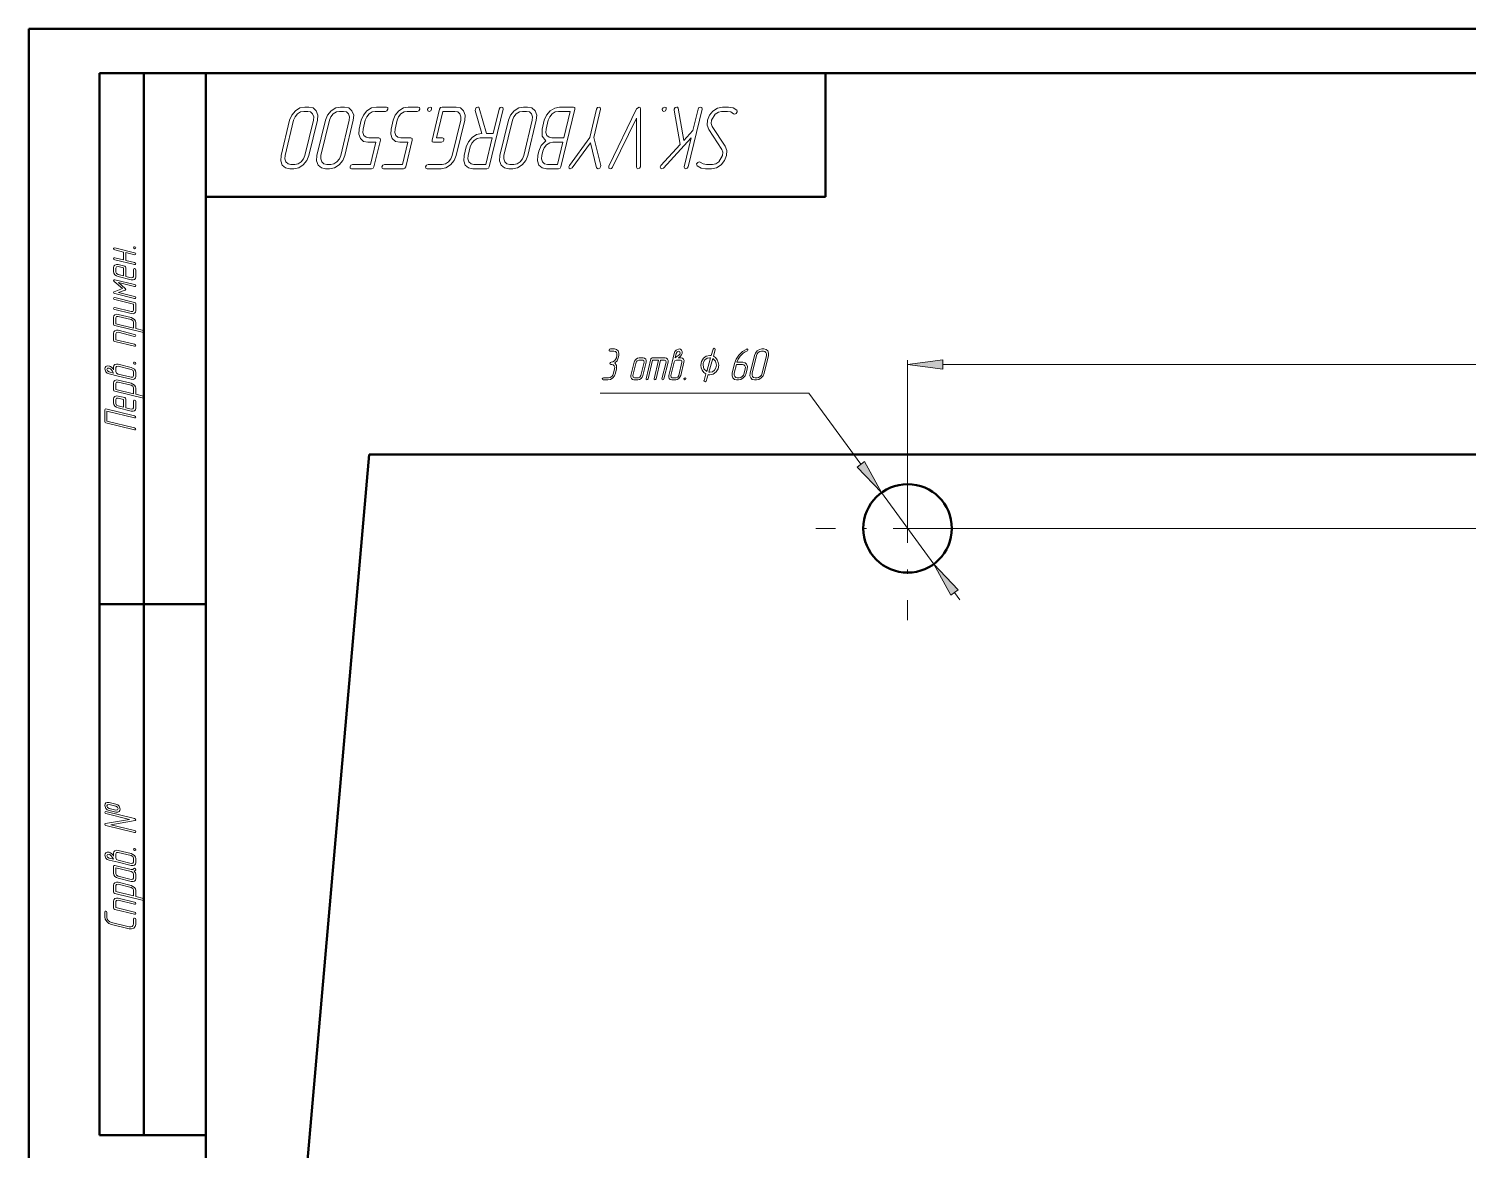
# Model space of a CAD drawing. Extents: x 0 to 420, y 0 to 297.
# Drawn here: x 0 to 162.6, y 170.3 to 297 of the extents above; entities that cross this region are included whole.
import ezdxf

# ---------------------------------------------------------------- set-up
doc = ezdxf.new("R2010")
doc.units = 0
doc.linetypes.add('DASHDOT', pattern=[18.5, 12, -3, 0.5, -3])

msp = doc.modelspace()

# ---------------------------------------------------------------- linework, layer by layer
at = {"color": 7, "lineweight": 50}
for p, q in [((0, 297), (0, 0)), ((420, 297), (0, 297)), ((20, 297), (0, 297)), ((8, 292), (8, 172)), ((8, 292), (20, 292)), ((13, 292), (13, 172)), ((415, 292), (20, 292)), ((20, 292), (20, 5)), ((90, 292), (90, 278)), ((90, 278), (20, 278)), ((31.282974, 166.96759), (38.450058, 248.887726)), ((38.450058, 248.887726), (316.782593, 248.887726)), ((8, 232), (20, 232)), ((8, 172), (20, 172))]:
    msp.add_line(p, q, dxfattribs=at)
at = {"color": 7, "lineweight": 13}
for p, q in [((99.282982, 250.925217), (99.282982, 259.564117)), ((103.248764, 259.064117), (251.983871, 259.064117)), ((88.110291, 255.825745), (64.536606, 255.825745)), ((88.110291, 255.825745), (93.989052, 247.790375)), ((96.330688, 244.589722), (102.235283, 236.519058)), ((109.653809, 240.554398), (332.978241, 240.554398)), ((104.576912, 233.318405), (105.187576, 232.483719))]:
    msp.add_line(p, q, dxfattribs=at)
at = {"color": 7, "linetype": 'DASHDOT', "lineweight": 13}
for p, q in [((99.282982, 250.925217), (99.282982, 230.183563)), ((109.653809, 240.554398), (88.912155, 240.554398))]:
    msp.add_line(p, q, dxfattribs=at)
at = {"color": 7, "lineweight": 13}
for points in [[(29.468422, 286.668121), (28.501316, 282.666687), (28.464474, 282.093567), (28.639473, 281.602356), (29.007896, 281.274872), (29.496052, 281.162292), (29.947369, 281.162292), (30.5, 281.285095), (31.015789, 281.612579), (31.421051, 282.103821), (31.651318, 282.666687), (32.61842, 286.668121), (32.664474, 287.241241), (32.471054, 287.722229), (32.121052, 288.059937), (31.632896, 288.162292), (31.18158, 288.162292), (30.638157, 288.059937), (30.113159, 287.722229), (29.707893, 287.241241)], [(33.511845, 286.668121), (32.544739, 282.666687), (32.507896, 282.093567), (32.682896, 281.602356), (33.051319, 281.274872), (33.539474, 281.162292), (33.990791, 281.162292), (34.543423, 281.285095), (35.059212, 281.612579), (35.464474, 282.103821), (35.69474, 282.666687), (36.661842, 286.668152), (36.707897, 287.241241), (36.514477, 287.722229), (36.164474, 288.059937), (35.676319, 288.162292), (35.225002, 288.162292), (34.68158, 288.059937), (34.156582, 287.722229), (33.751316, 287.241241)], [(37.564476, 286.668152), (37.325001, 285.665222), (37.288158, 285.092102), (37.463158, 284.611115), (37.822369, 284.28363), (38.301315, 284.171051), (39.203949, 284.171051), (38.605263, 281.663757), (36.588158, 281.663757), (36.394737, 281.581879), (36.293423, 281.418152), (36.321053, 281.244171), (36.468422, 281.162292), (38.71579, 281.162292), (38.900002, 281.233917), (38.992107, 281.418152), (39.719738, 284.416687), (39.710526, 284.611115), (39.56316, 284.672516), (38.430264, 284.672516), (38.107895, 284.744171), (37.859211, 284.959076), (37.748684, 285.28656), (37.776318, 285.665222), (38.015789, 286.668152), (38.172371, 287.057037), (38.439476, 287.374268), (38.789474, 287.599426), (39.148685, 287.660828), (40.281578, 287.660828), (40.46579, 287.742706), (40.567104, 287.916687), (40.548683, 288.090637), (40.401318, 288.162292), (39.268421, 288.162292), (38.734211, 288.059937), (38.209209, 287.722229), (37.803947, 287.241241)], [(41.165791, 286.668152), (40.926315, 285.665222), (40.889473, 285.092102), (41.064472, 284.611115), (41.423683, 284.28363), (41.90263, 284.171051), (42.805264, 284.171051), (42.206577, 281.663757), (40.189472, 281.663757), (39.996052, 281.581879), (39.894737, 281.418152), (39.922367, 281.244171), (40.069736, 281.162292), (42.317104, 281.162292), (42.501316, 281.233917), (42.593422, 281.418152), (43.321053, 284.416687), (43.31184, 284.611115), (43.164474, 284.672516), (42.031578, 284.672516), (41.709209, 284.744171), (41.460526, 284.959076), (41.349998, 285.28656), (41.377632, 285.665222), (41.617104, 286.668152), (41.773682, 287.057037), (42.040791, 287.374268), (42.390789, 287.599426), (42.75, 287.660828), (43.882893, 287.660828), (44.067104, 287.742706), (44.168419, 287.916687), (44.149998, 288.090637), (44.002632, 288.162292), (42.869736, 288.162292), (42.335526, 288.059937), (41.810524, 287.722229), (41.405262, 287.241241)], [(46.406578, 287.916687), (45.559212, 284.416687), (45.577633, 284.232452), (45.724998, 284.171051), (46.61842, 284.171051), (46.811844, 284.25293), (46.903946, 284.416687), (46.894737, 284.600891), (46.747368, 284.672516), (46.075001, 284.672516), (46.793423, 287.660828), (48.147369, 287.660828), (48.469738, 287.599426), (48.700001, 287.374268), (48.828949, 287.057037), (48.801315, 286.668152), (47.834209, 282.666687), (47.686844, 282.288025), (47.410526, 281.960541), (47.069736, 281.745636), (46.701317, 281.663757), (45.126316, 281.663757), (44.932896, 281.581879), (44.831581, 281.418152), (44.859211, 281.244171), (45.00658, 281.162292), (46.581581, 281.162292), (47.134212, 281.285095), (47.650002, 281.612579), (48.055264, 282.103821), (48.285526, 282.666687), (49.252632, 286.668152), (49.298683, 287.241241), (49.105263, 287.722229), (48.755264, 288.059937), (48.267105, 288.162292), (46.692104, 288.162292), (46.507896, 288.100891)], [(45.227631, 287.660828), (45.411842, 287.742706), (45.513157, 287.916687), (45.494736, 288.090637), (45.34737, 288.162292), (45.153946, 288.080414), (45.061844, 287.916687), (45.080265, 287.732452)], [(51.186844, 285.163757), (51.131577, 285.163757), (50.588158, 285.051178), (50.072369, 284.723694), (49.657894, 284.242706), (49.418419, 283.669586), (49.178947, 282.666687), (49.142105, 282.093567), (49.317104, 281.602356), (49.685524, 281.274872), (50.173683, 281.162292), (51.748684, 281.162292), (51.932896, 281.233917), (52.025002, 281.418152), (53.599998, 287.916687), (53.572369, 288.100891), (53.434212, 288.162292), (53.25, 288.100891), (53.148682, 287.916687), (52.476318, 285.163757), (51.702629, 285.163757), (50.892105, 288.03949), (50.836842, 288.141815), (50.735527, 288.162292), (50.560524, 288.090637), (50.450001, 287.916687), (50.440788, 287.78363)], [(54.189476, 286.668152), (53.222366, 282.666687), (53.185524, 282.093567), (53.360527, 281.602356), (53.728947, 281.274872), (54.217106, 281.162292), (54.668419, 281.162292), (55.221054, 281.285095), (55.736839, 281.612579), (56.142105, 282.103821), (56.372368, 282.666687), (57.339474, 286.668152), (57.385529, 287.241241), (57.192104, 287.722229), (56.842106, 288.059937), (56.353947, 288.162292), (55.902634, 288.162292), (55.359211, 288.059937), (54.834209, 287.722229), (54.428947, 287.241241)], [(61.521049, 288.162292), (59.946053, 288.162292), (59.430264, 288.049713), (58.905262, 287.712006), (58.472366, 287.231018), (58.232895, 286.668152), (57.99342, 285.665222), (58.002632, 284.877197), (58.398682, 284.334808), (57.901314, 283.812866), (57.615791, 283.168152), (57.496052, 282.666687), (57.459209, 282.083344), (57.634209, 281.602356), (58.002632, 281.274872), (58.481579, 281.162292), (59.835526, 281.162292), (60.019737, 281.233917), (60.111839, 281.418152), (61.686844, 287.916687), (61.677631, 288.100891)], [(63.832893, 284.733917), (64.606575, 287.916687), (64.569733, 288.100891), (64.43158, 288.162292), (64.256577, 288.100891), (64.155258, 287.916687), (63.381577, 284.733917), (61.069733, 281.540955), (61.00526, 281.407898), (61.032894, 281.233917), (61.18026, 281.162292), (61.401314, 281.295319), (63.455261, 284.130127), (64.155258, 281.295319), (64.311844, 281.162292), (64.505264, 281.233917), (64.606575, 281.407898), (64.615791, 281.540955)], [(65.536842, 281.489777), (65.518417, 281.418152), (65.546051, 281.244171), (65.684212, 281.172516), (65.831581, 281.223694), (65.942108, 281.35675), (68.640785, 286.913757), (68.65921, 281.35675), (68.71447, 281.223694), (68.824997, 281.172516), (69.009209, 281.244171), (69.110527, 281.418152), (69.119736, 281.489777), (69.101311, 287.937134), (69.064468, 288.111115), (68.944733, 288.162292), (68.668419, 287.937134)], [(75.023682, 285.491241), (74.010529, 284.375732), (73.356575, 288.019012), (73.301315, 288.131592), (73.199997, 288.162292), (73.025002, 288.090668), (72.914474, 287.92691), (72.905258, 287.875732), (72.905258, 287.804108), (73.596054, 283.925446), (71.422371, 281.561401), (71.330261, 281.418152), (71.376312, 281.233917), (71.514473, 281.162292), (71.707893, 281.264618), (74.821053, 284.662292), (74.038155, 281.418152), (74.074997, 281.233917), (74.213158, 281.162292), (74.388153, 281.233917), (74.489471, 281.418152), (76.064468, 287.916687), (76.036842, 288.100891), (75.898682, 288.162292), (75.71447, 288.100891), (75.613159, 287.916687)], [(71.735527, 287.660828), (71.919739, 287.742706), (72.021049, 287.916687), (72.002632, 288.090668), (71.855263, 288.162292), (71.661842, 288.080414), (71.569733, 287.916687), (71.588158, 287.732452)], [(75.511841, 281.520477), (75.944733, 281.254395), (76.451317, 281.162292), (77.114471, 281.162292), (77.694733, 281.285095), (78.210526, 281.633057), (78.606575, 282.114044), (78.827629, 282.666687), (78.87368, 283.229553), (78.689468, 283.720764), (77.206573, 285.951752), (77.096054, 286.28949), (77.12368, 286.657898), (77.547363, 287.364044), (77.906578, 287.589203), (78.265785, 287.660828), (78.919731, 287.660828), (79.30658, 287.599426), (79.628944, 287.394745), (79.74868, 287.353821), (79.923683, 287.435669), (80.03421, 287.60965), (80.03421, 287.722229), (79.978943, 287.804108), (79.564468, 288.080414), (79.039474, 288.162292), (78.385521, 288.162292), (77.814468, 288.049713), (77.289474, 287.701752), (76.902626, 287.231018), (76.672363, 286.668152), (76.635521, 286.105286), (76.810524, 285.603821), (78.28421, 283.372833), (78.403946, 283.045319), (78.376312, 282.666687), (77.952629, 281.960541), (77.621048, 281.745636), (77.234207, 281.663757), (76.571053, 281.663757), (76.184212, 281.735382), (75.861839, 281.940063), (75.742104, 281.981018), (75.567101, 281.899139), (75.447365, 281.725159), (75.456573, 281.602356)], [(29.919739, 286.668121), (30.085526, 287.067261), (30.352631, 287.374268), (30.702633, 287.599426), (31.061844, 287.660828), (31.513157, 287.660828), (31.835526, 287.599426), (32.065788, 287.374268), (32.194736, 287.057037), (32.167107, 286.668121), (31.200001, 282.666687), (31.052631, 282.288025), (30.776318, 281.960541), (30.435528, 281.745636), (30.067104, 281.663757), (29.615791, 281.663757), (29.293423, 281.745636), (29.053947, 281.960541), (28.934212, 282.288025), (28.952633, 282.666687)], [(33.963161, 286.668121), (34.128948, 287.067261), (34.396053, 287.374268), (34.746056, 287.599426), (35.105267, 287.660828), (35.55658, 287.660828), (35.878948, 287.599426), (36.109211, 287.374268), (36.238159, 287.057037), (36.210529, 286.668121), (35.243423, 282.666687), (35.096054, 282.288025), (34.81974, 281.960541), (34.478951, 281.745636), (34.110527, 281.663757), (33.659214, 281.663757), (33.336845, 281.745636), (33.09737, 281.960541), (32.977634, 282.288025), (32.996056, 282.666687)], [(54.640789, 286.668152), (54.80658, 287.067261), (55.073685, 287.374268), (55.423683, 287.599426), (55.782894, 287.660828), (56.234211, 287.660828), (56.55658, 287.599426), (56.786842, 287.374268), (56.915787, 287.057037), (56.888157, 286.668152), (55.921051, 282.666687), (55.773682, 282.288025), (55.497368, 281.960541), (55.156578, 281.745636), (54.788158, 281.663757), (54.336842, 281.663757), (54.014473, 281.745636), (53.775002, 281.960541), (53.655262, 282.288025), (53.673683, 282.666687)], [(61.171051, 287.660828), (60.452629, 284.672516), (59.107895, 284.672516), (58.785526, 284.744171), (58.536842, 284.959076), (58.417107, 285.28656), (58.444736, 285.665222), (58.684212, 286.668152), (58.849998, 287.067261), (59.117104, 287.374268), (59.467102, 287.599426), (59.826317, 287.660828)], [(52.356579, 284.662292), (51.638157, 281.663757), (50.293419, 281.663757), (49.971054, 281.745636), (49.731579, 281.960541), (49.611843, 282.288025), (49.630264, 282.666687), (49.869736, 283.669586), (50.035526, 284.058502), (50.311844, 284.375732), (50.652634, 284.590637), (51.011841, 284.662292)], [(60.323685, 284.171051), (59.724998, 281.663757), (58.601315, 281.663757), (58.278946, 281.745636), (58.039474, 281.960541), (57.928947, 282.288025), (57.947369, 282.666687), (58.067104, 283.168152), (58.232895, 283.557037), (58.5, 283.874268), (58.849998, 284.099426), (59.199997, 284.171051)], [(10.704678, 271.779266), (10.704678, 270.881256), (9.706871, 271.120728), (9.614765, 271.106903), (9.584064, 271.037842), (9.619883, 270.950317), (9.706871, 270.895081), (11.958333, 270.351654), (12.050438, 270.365448), (12.08114, 270.43454), (12.050438, 270.526642), (11.958333, 270.577301), (10.955409, 270.821381), (10.955409, 271.719421), (11.958333, 271.475342), (12.050438, 271.489136), (12.08114, 271.558228), (12.050438, 271.65033), (11.958333, 271.700989), (9.706871, 272.244415), (9.614765, 272.230591), (9.584064, 272.161499), (9.619883, 272.078613), (9.706871, 272.018738)], [(11.830409, 272.295074), (11.871345, 272.202972), (11.958333, 272.152313), (12.045321, 272.161499), (12.08114, 272.235199), (12.040204, 272.331909), (11.958333, 272.37796), (11.866227, 272.368744)], [(10.955409, 269.020721), (10.955409, 270.029266), (10.924707, 270.121399), (10.832602, 270.172028), (10.080409, 270.356262), (9.891081, 270.365448), (9.727339, 270.305603), (9.619883, 270.185852), (9.584064, 270.024658), (9.584064, 269.573364), (9.619883, 269.384552), (9.732455, 269.21875), (9.896198, 269.080597), (10.080409, 269.006897), (11.579678, 268.643097), (11.77924, 268.629272), (11.937865, 268.689148), (12.050438, 268.804291), (12.08114, 268.970062), (12.08114, 269.757568), (12.040204, 269.854279), (11.958333, 269.90033), (11.866227, 269.891113), (11.830409, 269.817444), (11.830409, 269.029938), (11.758771, 268.891785), (11.579678, 268.868744)], [(10.704678, 269.080597), (10.080409, 269.232574), (9.906432, 269.338501), (9.834795, 269.513489), (9.834795, 269.964813), (9.906432, 270.107574), (10.080409, 270.130585), (10.704678, 269.978607)], [(11.958333, 268.104279), (9.706871, 268.647705), (9.614765, 268.633881), (9.578947, 268.569397), (9.635233, 268.458893), (10.602339, 267.643738), (9.635233, 267.29837), (9.594297, 267.261505), (9.578947, 267.220062), (9.619883, 267.12796), (9.706871, 267.072693), (11.958333, 266.529266), (12.050438, 266.543091), (12.08114, 266.612183), (12.050438, 266.704285), (11.958333, 266.754944), (10.121345, 267.20166), (10.90424, 267.477966), (10.975877, 267.556244), (10.90424, 267.666779), (10.121345, 268.325317), (11.958333, 267.878632), (12.050438, 267.892426), (12.08114, 267.961517), (12.050438, 268.053619)], [(11.958333, 266.077972), (9.706871, 266.621368), (9.614765, 266.607574), (9.584064, 266.538483), (9.619883, 266.455597), (9.706871, 266.395721), (11.830409, 265.884552), (11.830409, 265.207581), (11.758772, 265.069397), (11.579678, 265.046387), (9.706871, 265.497711), (9.614765, 265.483887), (9.584064, 265.414795), (9.619883, 265.327301), (9.706871, 265.272034), (11.579678, 264.82074), (11.77924, 264.806915), (11.937865, 264.866791), (12.050438, 264.981903), (12.08114, 265.147705), (12.08114, 265.935211), (12.050438, 266.027313)], [(12.08114, 263.125977), (12.08114, 263.802948), (12.050438, 263.982574), (11.937865, 264.157562), (11.579678, 264.369415), (10.080409, 264.733215), (9.891082, 264.742432), (9.727339, 264.682556), (9.619883, 264.562836), (9.584064, 264.40625), (9.584064, 263.614136), (9.614765, 263.522034), (9.706871, 263.471375), (12.956141, 262.688477), (13.048245, 262.702301), (13.078947, 262.771393), (13.048245, 262.854279), (12.956141, 262.914154)], [(11.835526, 263.185852), (9.834795, 263.669403), (9.834795, 264.346375), (9.906432, 264.484528), (10.080409, 264.507568), (11.579678, 264.143738), (11.758772, 264.033234), (11.835526, 263.862823)], [(11.958333, 262.476654), (10.080409, 262.932556), (9.891082, 262.941772), (9.727339, 262.881897), (9.619883, 262.762177), (9.584064, 262.600983), (9.584064, 261.813477), (9.614765, 261.721375), (9.706871, 261.670715), (11.958333, 261.127289), (12.050438, 261.141113), (12.081141, 261.210205), (12.050438, 261.302307), (11.958333, 261.352966), (9.834795, 261.868744), (9.834795, 262.541107), (9.906432, 262.683868), (10.080409, 262.706909), (11.958333, 262.250977), (12.050438, 262.264801), (12.081141, 262.333893), (12.050438, 262.425995)], [(66.208313, 259.239471), (66.456993, 259.500427), (66.599762, 259.822815), (66.65963, 260.073547), (66.678055, 260.360107), (66.595154, 260.605713), (66.41555, 260.76944), (66.166862, 260.825745), (65.715546, 260.825745), (65.623444, 260.78479), (65.577393, 260.697815), (65.581993, 260.610809), (65.655685, 260.575012), (66.106995, 260.575012), (66.272789, 260.534058), (66.387924, 260.426605), (66.447784, 260.262878), (66.438583, 260.073547), (66.378708, 259.822815), (66.295807, 259.628357), (66.157654, 259.469727), (65.987259, 259.357178), (65.807663, 259.326477), (65.715546, 259.285522), (65.660294, 259.198547), (65.674103, 259.111542), (65.747787, 259.075745), (65.858307, 259.075745), (66.024101, 259.03479), (66.143845, 258.927338), (66.199097, 258.763611), (66.185287, 258.57428), (66.065552, 258.072815), (65.987259, 257.878357), (65.853714, 257.719727), (65.678711, 257.607178), (65.494499, 257.576477), (64.932663, 257.576477), (64.840546, 257.535522), (64.789886, 257.448547), (64.799103, 257.361542), (64.872787, 257.325745), (65.434631, 257.325745), (65.706345, 257.376892), (65.968842, 257.545776), (66.171471, 257.786255), (66.291214, 258.072815), (66.410942, 258.57428), (66.401733, 258.968262)], [(73.378708, 259.822815), (73.507652, 259.914917), (73.632004, 260.012146), (73.751732, 260.175873), (73.779373, 260.237274), (73.806999, 260.32428), (73.820816, 260.534058), (73.75634, 260.697815), (73.636612, 260.789917), (73.475426, 260.820618), (73.139236, 260.697815), (72.991867, 260.534058), (72.908966, 260.32428), (72.669495, 259.326477), (72.305687, 257.827209), (72.29187, 257.632751), (72.356346, 257.474121), (72.471466, 257.361542), (72.63726, 257.325745), (73.083977, 257.325745), (73.268181, 257.361542), (73.443176, 257.474121), (73.655022, 257.827209), (74.018845, 259.326477), (74.028046, 259.515808), (73.968185, 259.679535), (73.848442, 259.786987), (73.687256, 259.822815)], [(73.014893, 259.822815), (73.134636, 260.32428), (73.245163, 260.508484), (73.41555, 260.575012), (73.56292, 260.508484), (73.581345, 260.32428), (73.539902, 260.237274), (73.489243, 260.170776), (73.452393, 260.140076), (73.217522, 259.955841)], [(76.501083, 258.016541), (76.28463, 257.274567), (76.280022, 257.223389), (76.316864, 257.131287), (76.408966, 257.095459), (76.528709, 257.197815), (76.745163, 257.929535), (76.828049, 257.909058), (76.933975, 257.909058), (77.316208, 257.990936), (77.643181, 258.236542), (77.868835, 258.58963), (77.947128, 259.004089), (77.901077, 259.300873), (77.785942, 259.60791), (77.574097, 259.853516), (77.343842, 260.007019), (77.551079, 260.738739), (77.560287, 260.78479), (77.523453, 260.882019), (77.431335, 260.91272), (77.316208, 260.815491), (77.099762, 260.088898), (76.989243, 260.099121), (76.933975, 260.099121), (76.537918, 260.017242), (76.210953, 259.766541), (75.989891, 259.408325), (75.920807, 259.004089), (75.962265, 258.697083), (76.077393, 258.415649), (76.261597, 258.180267)], [(79.743851, 259.188293), (79.472137, 258.072815), (79.449112, 257.786255), (79.545822, 257.545776), (79.720825, 257.376892), (79.964905, 257.325745), (80.190567, 257.325745), (80.462273, 257.376892), (80.724777, 257.545776), (80.927399, 257.786255), (81.047142, 258.072815), (81.16687, 258.57428), (81.185295, 258.86084), (81.097801, 259.106445), (80.918198, 259.270172), (80.674118, 259.326477), (80.006348, 259.326477), (80.149109, 259.669312), (80.370171, 260.007019), (80.720169, 260.349854), (80.918198, 260.48291), (81.125427, 260.580109), (81.199112, 260.631287), (81.231346, 260.697815), (81.217529, 260.78479), (81.153061, 260.825745), (81.10701, 260.815491), (80.623459, 260.544312), (80.208984, 260.140076), (79.918846, 259.684662)], [(83.068848, 258.072815), (83.552399, 260.073547), (83.570824, 260.360107), (83.483322, 260.605713), (83.299118, 260.76944), (83.055038, 260.825745), (82.829376, 260.825745), (82.553062, 260.764343), (82.295166, 260.600586), (82.092529, 260.35498), (81.977402, 260.073547), (81.493851, 258.072815), (81.470818, 257.786255), (81.567528, 257.545776), (81.742538, 257.376892), (81.986618, 257.325745), (82.212273, 257.325745), (82.483978, 257.376892), (82.746483, 257.545776), (82.949112, 257.786255)], [(82.843193, 258.072815), (82.7603, 257.87326), (82.62674, 257.719727), (82.451744, 257.607178), (82.272141, 257.576477), (82.046478, 257.576477), (81.8853, 257.607178), (81.770164, 257.719727), (81.705688, 257.878357), (81.719505, 258.072815), (82.203056, 260.073547), (82.276749, 260.262878), (82.414902, 260.426605), (82.585297, 260.534058), (82.769501, 260.575012), (82.995163, 260.575012), (83.156342, 260.534058), (83.276085, 260.426605), (83.335953, 260.262878), (83.326744, 260.073547)], [(9.584064, 258.470062), (9.491959, 258.598999), (9.394737, 258.723358), (9.230994, 258.843079), (9.16959, 258.870728), (9.082603, 258.898346), (8.872807, 258.91217), (8.709064, 258.847687), (8.616959, 258.727966), (8.586257, 258.566772), (8.709064, 258.230591), (8.872807, 258.083221), (9.082603, 258.000336), (10.080409, 257.760864), (11.579679, 257.397034), (11.774122, 257.383209), (11.932749, 257.447693), (12.045321, 257.562836), (12.081141, 257.728607), (12.081141, 258.175323), (12.045321, 258.359528), (11.932749, 258.534546), (11.579679, 258.746368), (10.080409, 259.110199), (9.891082, 259.119415), (9.727339, 259.05954), (9.619883, 258.939789), (9.584064, 258.778625)], [(9.584064, 258.106262), (9.082603, 258.225983), (8.898392, 258.336517), (8.831871, 258.506897), (8.898392, 258.654266), (9.082603, 258.672699), (9.16959, 258.631256), (9.236111, 258.580597), (9.266813, 258.543762), (9.451023, 258.308868)], [(11.579679, 258.520721), (11.758772, 258.414795), (11.830409, 258.235199), (11.830409, 257.788483), (11.758772, 257.645721), (11.579679, 257.622711), (10.080409, 257.986511), (9.906433, 258.092438), (9.834795, 258.272034), (9.834795, 258.71875), (9.906433, 258.861511), (10.080409, 258.884552)], [(11.830409, 259.248352), (11.871345, 259.15625), (11.958333, 259.105591), (12.045321, 259.114807), (12.081141, 259.188477), (12.040204, 259.285187), (11.958333, 259.331238), (11.866228, 259.322052)], [(69.38134, 257.827209), (69.745163, 259.326477), (69.754364, 259.515808), (69.694504, 259.679535), (69.57476, 259.786987), (69.413574, 259.822815), (68.962265, 259.822815), (68.773453, 259.786987), (68.607658, 259.674408), (68.469505, 259.510681), (68.395813, 259.326477), (68.032005, 257.827209), (68.018188, 257.627625), (68.078056, 257.468994), (68.193192, 257.356445), (68.358978, 257.325745), (68.810295, 257.325745), (68.989899, 257.356445), (69.164902, 257.468994), (69.298454, 257.627625)], [(69.155685, 257.827209), (69.049767, 257.648102), (68.870163, 257.576477), (68.418846, 257.576477), (68.280685, 257.648102), (68.25766, 257.827209), (68.621475, 259.326477), (68.727402, 259.500427), (68.902397, 259.572083), (69.353714, 259.572083), (69.496475, 259.500427), (69.519501, 259.326477)], [(71.154373, 259.572083), (70.63858, 257.448547), (70.652397, 257.356445), (70.726089, 257.325745), (70.813583, 257.356445), (70.864243, 257.448547), (71.380028, 259.572083), (71.831345, 259.572083), (71.969505, 259.500427), (71.992523, 259.326477), (71.536613, 257.448547), (71.555023, 257.356445), (71.624107, 257.325745), (71.711609, 257.356445), (71.762268, 257.448547), (72.218185, 259.326477), (72.227402, 259.515808), (72.172134, 259.679535), (72.052399, 259.786987), (71.89122, 259.822815), (70.426743, 259.822815), (70.334641, 259.792114), (70.283981, 259.700012), (69.740555, 257.448547), (69.754379, 257.356445), (69.823448, 257.325745), (69.915558, 257.356445), (69.966209, 257.448547), (70.48201, 259.572083)], [(73.429367, 257.827209), (73.323448, 257.648102), (73.143845, 257.576477), (72.697136, 257.576477), (72.554367, 257.648102), (72.531342, 257.827209), (72.895157, 259.326477), (73.001083, 259.500427), (73.180687, 259.572083), (73.627396, 259.572083), (73.770157, 259.500427), (73.793182, 259.326477)], [(76.583977, 258.277496), (76.275421, 258.579407), (76.169495, 259.004089), (76.169495, 259.070618), (76.18792, 259.172974), (76.229362, 259.32135), (76.395157, 259.59256), (76.639236, 259.766541), (76.933975, 259.827942), (77.026077, 259.822815)], [(77.270157, 259.75116), (77.574097, 259.428802), (77.689232, 259.004089), (77.633972, 258.686829), (77.468185, 258.420776), (77.224106, 258.241669), (76.933975, 258.185394), (76.814232, 258.190491)], [(79.941879, 259.075745), (80.614243, 259.075745), (80.780029, 259.03479), (80.899773, 258.927338), (80.955032, 258.763611), (80.941216, 258.57428), (80.821487, 258.072815), (80.738586, 257.878357), (80.605034, 257.719727), (80.434647, 257.607178), (80.250427, 257.576477), (80.024773, 257.576477), (79.863586, 257.607178), (79.748459, 257.719727), (79.683983, 257.878357), (79.6978, 258.072815)], [(103.248764, 259.586243), (99.282982, 259.064117), (103.248764, 258.542023)], [(12.081141, 255.702301), (12.081141, 256.379272), (12.050439, 256.558868), (11.937865, 256.733887), (11.579679, 256.94574), (10.080409, 257.30954), (9.891082, 257.318756), (9.727339, 257.258881), (9.619883, 257.13916), (9.584064, 256.982574), (9.584064, 256.19046), (9.614766, 256.098358), (9.706871, 256.047699), (12.956141, 255.264801), (13.048245, 255.278625), (13.078947, 255.347702), (13.048245, 255.430588), (12.956141, 255.490463)], [(11.835526, 255.762177), (9.834795, 256.245728), (9.834795, 256.922699), (9.906433, 257.060852), (10.080409, 257.083893), (11.579679, 256.720062), (11.758772, 256.609528), (11.835526, 256.439148)], [(74.157005, 257.576477), (74.064896, 257.535522), (74.014236, 257.448547), (74.023453, 257.361542), (74.09713, 257.325745), (74.19384, 257.366669), (74.239891, 257.448547), (74.230682, 257.540649)], [(10.955409, 254.173355), (10.955409, 255.181915), (10.924707, 255.274017), (10.832603, 255.324677), (10.080409, 255.508881), (9.891082, 255.518097), (9.727339, 255.458221), (9.619883, 255.338486), (9.584064, 255.177307), (9.584064, 254.725983), (9.619883, 254.53717), (9.732456, 254.371384), (9.896198, 254.233231), (10.080409, 254.159546), (11.579679, 253.795731), (11.77924, 253.781906), (11.937865, 253.841782), (12.050439, 253.956909), (12.081141, 254.122696), (12.081141, 254.910202), (12.040205, 255.006912), (11.958333, 255.052963), (11.866228, 255.043747), (11.830409, 254.970062), (11.830409, 254.182571), (11.758772, 254.044403), (11.579679, 254.021378)], [(11.958333, 253.256912), (8.709064, 254.044403), (8.616959, 254.035202), (8.581141, 253.961517), (8.581141, 252.607559), (8.616959, 252.515457), (8.709064, 252.469406), (11.958334, 251.681915), (12.050439, 251.695724), (12.081141, 251.764801), (12.050439, 251.856903), (11.958333, 251.907562), (8.831871, 252.662827), (8.831871, 253.786514), (11.958333, 253.03125), (12.050439, 253.049667), (12.081141, 253.118744), (12.050439, 253.206253)], [(10.704679, 254.233231), (10.080409, 254.385193), (9.906433, 254.491119), (9.834795, 254.666122), (9.834795, 255.117432), (9.906433, 255.260193), (10.080409, 255.283218), (10.704679, 255.131256)], [(93.567673, 247.482101), (96.330688, 244.589722), (94.410423, 248.098663)], [(104.998291, 233.626694), (102.235275, 236.519058), (104.15554, 233.010132)], [(11.958333, 207.765793), (8.709064, 208.553299), (8.616959, 208.534882), (8.581141, 208.46579), (8.616959, 208.378296), (8.709064, 208.327637), (11.39035, 207.678299), (8.657894, 207.199341), (8.596491, 207.167114), (8.581141, 207.116455), (8.616959, 207.028961), (8.709064, 206.978302), (11.958333, 206.190796), (12.050438, 206.204605), (12.08114, 206.273697), (12.050438, 206.365799), (11.958333, 206.416458), (9.277046, 207.065796), (12.009502, 207.540131), (12.065789, 207.572372), (12.08114, 207.623032), (12.050438, 207.710526)], [(9.834795, 209.400665), (9.082602, 209.580261), (8.872807, 209.594086), (8.709064, 209.53421), (8.616959, 209.414474), (8.586257, 209.253296), (8.709064, 208.917114), (8.872807, 208.765137), (9.082602, 208.682236), (9.834795, 208.50264), (10.04459, 208.484222), (10.208333, 208.553299), (10.300438, 208.673035), (10.33114, 208.834213), (10.208333, 209.170395), (10.04459, 209.313171)], [(9.834795, 209.175003), (10.024122, 209.059875), (10.080409, 208.894089), (10.019005, 208.751328), (9.834795, 208.728302), (9.082602, 208.907898), (8.898392, 209.018433), (8.831871, 209.19342), (8.898392, 209.336182), (9.082602, 209.354614)], [(9.584064, 203.533554), (9.491959, 203.662506), (9.394736, 203.78685), (9.230993, 203.906586), (9.16959, 203.934219), (9.082602, 203.961853), (8.872807, 203.975662), (8.709064, 203.911194), (8.616959, 203.791458), (8.586257, 203.630264), (8.709064, 203.294083), (8.872807, 203.146713), (9.082603, 203.063828), (10.080409, 202.824341), (11.579679, 202.460526), (11.774122, 202.446716), (11.932749, 202.511185), (12.045321, 202.626328), (12.081141, 202.792114), (12.081141, 203.238815), (12.045321, 203.423035), (11.932749, 203.598038), (11.579679, 203.809875), (10.080409, 204.173691), (9.891082, 204.182907), (9.727339, 204.123032), (9.619883, 204.003296), (9.584064, 203.842117)], [(9.584064, 203.169739), (9.082602, 203.289474), (8.898392, 203.400009), (8.831871, 203.570404), (8.898392, 203.717773), (9.082602, 203.736191), (9.16959, 203.694748), (9.236111, 203.644089), (9.266812, 203.607239), (9.451023, 203.372375)], [(11.579679, 203.584213), (11.758772, 203.478302), (11.830409, 203.298691), (11.830409, 202.851974), (11.758772, 202.709213), (11.579679, 202.686188), (10.080409, 203.050003), (9.906432, 203.15593), (9.834795, 203.335526), (9.834795, 203.782242), (9.906432, 203.925003), (10.080409, 203.948029)], [(11.830409, 204.311844), (11.871345, 204.219742), (11.958333, 204.169083), (12.045321, 204.178299), (12.081141, 204.251984), (12.040204, 204.348694), (11.958333, 204.394745), (11.866228, 204.385529)], [(11.840643, 202.101318), (11.738304, 202.013824), (11.579679, 202.009216), (9.706871, 202.460526), (9.614766, 202.455933), (9.584064, 202.37764), (9.584064, 201.590134), (9.619883, 201.401321), (9.732456, 201.235535), (9.896198, 201.097382), (10.080409, 201.023697), (11.579679, 200.659882), (11.77924, 200.646057), (11.937865, 200.705933), (12.050439, 200.82106), (12.081141, 200.986847), (12.081141, 201.438171), (12.040205, 201.631592), (11.912281, 201.815796), (12.009502, 201.884872), (12.081141, 201.972382), (12.086257, 202.013824), (12.050439, 202.101318), (11.958333, 202.151978)], [(11.579679, 201.783554), (11.758772, 201.677643), (11.830409, 201.498032), (11.830409, 201.046722), (11.758772, 200.908554), (11.579679, 200.885529), (10.080409, 201.249344), (9.906433, 201.35527), (9.834795, 201.530273), (9.834795, 202.207245)], [(12.081141, 198.965134), (12.081141, 199.642105), (12.050439, 199.821716), (11.937865, 199.996719), (11.579679, 200.208557), (10.080409, 200.572372), (9.891082, 200.581589), (9.727339, 200.521713), (9.619883, 200.401978), (9.584064, 200.245407), (9.584064, 199.453293), (9.614766, 199.361191), (9.706871, 199.310532), (12.956141, 198.527634), (13.048245, 198.541458), (13.078947, 198.610535), (13.048245, 198.69342), (12.956141, 198.753296)], [(11.835526, 199.025009), (9.834795, 199.50856), (9.834795, 200.185532), (9.906433, 200.323685), (10.080409, 200.34671), (11.579679, 199.982895), (11.758772, 199.872375), (11.835526, 199.701981)], [(11.958333, 198.315796), (10.080409, 198.771713), (9.891082, 198.78093), (9.727339, 198.721054), (9.619883, 198.601318), (9.584064, 198.44014), (9.584064, 197.652634), (9.614766, 197.560532), (9.706871, 197.509872), (11.958333, 196.966461), (12.050439, 196.98027), (12.081141, 197.049347), (12.050439, 197.141449), (11.958333, 197.192108), (9.834795, 197.707901), (9.834795, 198.380264), (9.906433, 198.523026), (10.080409, 198.546051), (11.958333, 198.090134), (12.050439, 198.103958), (12.081141, 198.173035), (12.050439, 198.265137)], [(12.081141, 196.372375), (12.040205, 196.469086), (11.958333, 196.515137), (11.866228, 196.50592), (11.830409, 196.432236), (11.830409, 195.875), (11.794591, 195.709213), (11.682017, 195.589478), (11.523392, 195.529617), (11.334064, 195.543427), (9.333334, 196.026978), (9.138889, 196.10527), (8.975146, 196.243423), (8.872808, 196.413818), (8.831871, 196.598038), (8.831871, 197.155273), (8.790936, 197.251984), (8.709064, 197.302643), (8.622076, 197.288818), (8.581141, 197.215134), (8.581141, 196.657898), (8.642544, 196.381592), (8.806287, 196.123688), (9.046783, 195.916458), (9.333334, 195.801315), (11.334064, 195.317764), (11.620614, 195.294739), (11.861112, 195.391449), (12.029971, 195.566452), (12.081141, 195.81514)]]:
    msp.add_lwpolyline(points, close=True, dxfattribs=at)
at = {"color": 7, "lineweight": 50}
msp.add_circle((99.282982, 240.554398), 5, dxfattribs=at)
at = {"color": 7, "lineweight": 13}
for points in [[(103.248764, 259.586243), (99.282982, 259.064117), (103.248764, 259.586243), (103.248764, 258.542023)], [(93.567673, 247.482101), (96.330688, 244.589722), (93.567673, 247.482101), (94.410423, 248.098663)], [(104.998291, 233.626694), (102.235275, 236.519058), (104.998291, 233.626694), (104.15554, 233.010132)]]:
    msp.add_solid(points, dxfattribs=at)

doc.saveas('drawing.dxf')
